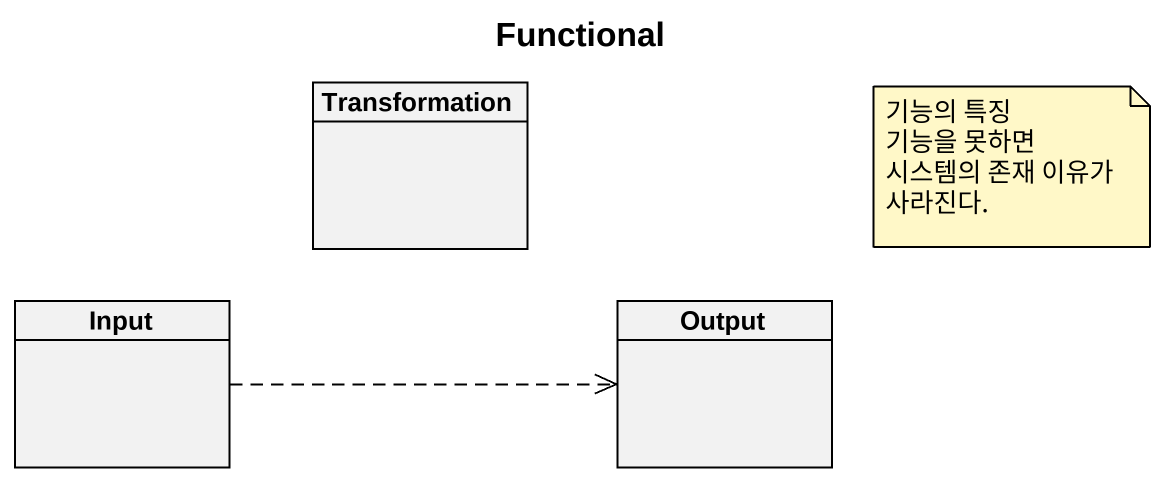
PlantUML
@startuml
title Functional
hide circle
hide empty members
class Transformation
class Input
class Output
Input .right.> Output
note as N1
  기능의 특징
  기능을 못하면 시스템의 존재 이유가 사라진다.
end note
@enduml
